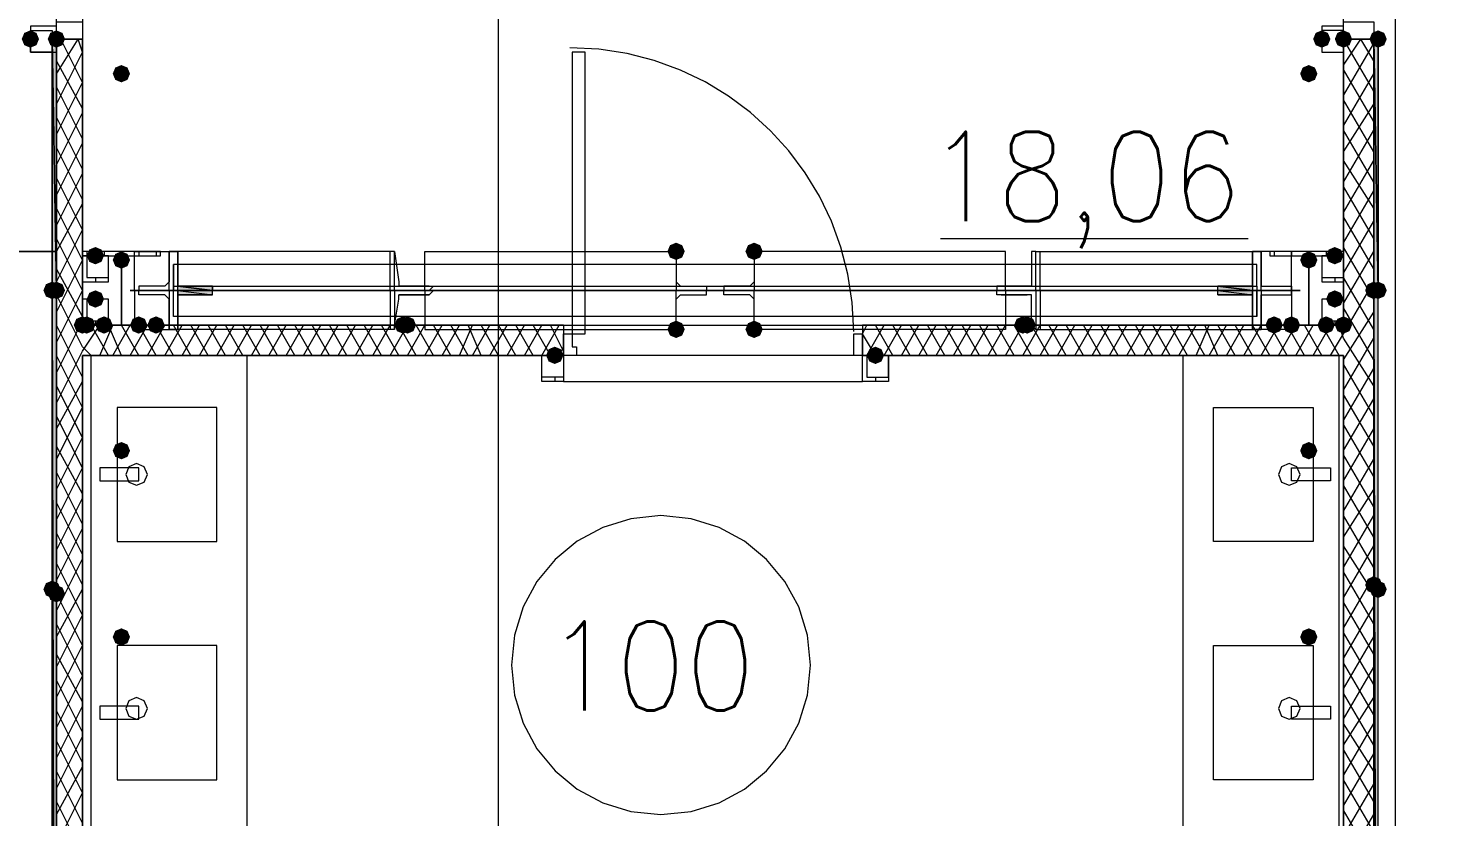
# Model space of a CAD drawing. Header units: millimetres. Extents: x 0 to 420, y 0 to 297.
# Drawn here: x 373.36 to 387.14, y 152.93 to 160.63 of the extents above; entities that cross this region are included whole.
import ezdxf

# ---------------------------------------------------------------- set-up
doc = ezdxf.new("R2010")
doc.units = ezdxf.units.MM
doc.styles.get("Standard").update_dxf_attribs({"font": 'STANDARD'})

msp = doc.modelspace()

# ---------------------------------------------------------------- hatches: boundary and pattern name
for color, points in [(7, [(373.464667, 160.528), (373.439796, 160.468204), (373.38, 160.443333), (373.320204, 160.468204), (373.295333, 160.528), (373.320204, 160.587796), (373.38, 160.612667), (373.439796, 160.587796)]), (254, [(373.718667, 160.528), (373.693796, 160.468204), (373.634, 160.443333), (373.574204, 160.468204), (373.549333, 160.528), (373.574204, 160.587796), (373.634, 160.612667), (373.693796, 160.587796)]), (254, [(373.718667, 160.528), (373.693796, 160.468204), (373.634, 160.443333), (373.574204, 160.468204), (373.549333, 160.528), (373.574204, 160.587796), (373.634, 160.612667), (373.693796, 160.587796)]), (7, [(386.08, 160.528), (386.055129, 160.468204), (385.995333, 160.443333), (385.935538, 160.468204), (385.910667, 160.528), (385.935537, 160.587796), (385.995333, 160.612667), (386.055129, 160.587796)]), (7, [(386.291667, 160.528), (386.266796, 160.468204), (386.207, 160.443333), (386.147204, 160.468204), (386.122333, 160.528), (386.147204, 160.587796), (386.207, 160.612667), (386.266796, 160.587796)]), (254, [(386.630333, 160.528), (386.605462, 160.468204), (386.545667, 160.443333), (386.485871, 160.468204), (386.461, 160.528), (386.485871, 160.587796), (386.545667, 160.612667), (386.605462, 160.587796)]), (254, [(386.630333, 160.528), (386.605462, 160.468204), (386.545667, 160.443333), (386.485871, 160.468204), (386.461, 160.528), (386.485871, 160.587796), (386.545667, 160.612667), (386.605462, 160.587796)]), (7, [(374.353667, 160.189333), (374.328796, 160.129537), (374.269, 160.104667), (374.209204, 160.129537), (374.184333, 160.189333), (374.209204, 160.249129), (374.269, 160.274), (374.328796, 160.249129)]), (7, [(385.953, 160.189333), (385.928129, 160.129537), (385.868333, 160.104667), (385.808538, 160.129537), (385.783667, 160.189333), (385.808537, 160.249129), (385.868333, 160.274), (385.928129, 160.249129)]), (7, [(374.099667, 158.411333), (374.074796, 158.351537), (374.015, 158.326667), (373.955204, 158.351537), (373.930333, 158.411333), (373.955204, 158.471129), (374.015, 158.496), (374.074796, 158.471129)]), (7, [(379.772333, 158.453667), (379.747462, 158.393871), (379.687667, 158.369), (379.627871, 158.393871), (379.603, 158.453667), (379.627871, 158.513462), (379.687667, 158.538333), (379.747462, 158.513463)]), (7, [(380.534333, 158.453667), (380.509462, 158.393871), (380.449667, 158.369), (380.389871, 158.393871), (380.365, 158.453667), (380.389871, 158.513462), (380.449667, 158.538333), (380.509462, 158.513463)]), (7, [(386.207, 158.411333), (386.182129, 158.351537), (386.122333, 158.326667), (386.062538, 158.351537), (386.037667, 158.411333), (386.062537, 158.471129), (386.122333, 158.496), (386.182129, 158.471129)]), (7, [(374.353667, 158.369), (374.328796, 158.309204), (374.269, 158.284333), (374.209204, 158.309204), (374.184333, 158.369), (374.209204, 158.428796), (374.269, 158.453667), (374.328796, 158.428796)]), (7, [(385.953, 158.369), (385.928129, 158.309204), (385.868333, 158.284333), (385.808538, 158.309204), (385.783667, 158.369), (385.808537, 158.428796), (385.868333, 158.453667), (385.928129, 158.428796)]), (254, [(373.676333, 158.072667), (373.651462, 158.012871), (373.591667, 157.988), (373.531871, 158.012871), (373.507, 158.072667), (373.531871, 158.132462), (373.591667, 158.157333), (373.651462, 158.132463)]), (254, [(373.718667, 158.072667), (373.693796, 158.012871), (373.634, 157.988), (373.574204, 158.012871), (373.549333, 158.072667), (373.574204, 158.132462), (373.634, 158.157333), (373.693796, 158.132463)]), (254, [(373.718667, 158.072667), (373.693796, 158.012871), (373.634, 157.988), (373.574204, 158.012871), (373.549333, 158.072667), (373.574204, 158.132462), (373.634, 158.157333), (373.693796, 158.132463)]), (7, [(374.099667, 157.988), (374.074796, 157.928204), (374.015, 157.903333), (373.955204, 157.928204), (373.930333, 157.988), (373.955204, 158.047796), (374.015, 158.072667), (374.074796, 158.047796)]), (98, [(374.819333, 158.115), (375.158, 158.115), (375.158, 158.072667)]), (98, [(375.158, 158.115), (375.115667, 158.115)]), (98, [(384.979333, 158.115), (385.021667, 158.115)]), (98, [(384.979333, 158.115), (385.318, 158.115), (385.318, 158.072667)]), (98, [(385.318, 158.115), (385.275667, 158.115)]), (7, [(386.207, 157.988), (386.182129, 157.928204), (386.122333, 157.903333), (386.062538, 157.928204), (386.037667, 157.988), (386.062537, 158.047796), (386.122333, 158.072667), (386.182129, 158.047796)]), (254, [(386.588, 158.072667), (386.563129, 158.012871), (386.503333, 157.988), (386.443537, 158.012871), (386.418667, 158.072667), (386.443537, 158.132462), (386.503333, 158.157333), (386.563129, 158.132463)]), (254, [(386.630333, 158.072667), (386.605462, 158.012871), (386.545667, 157.988), (386.485871, 158.012871), (386.461, 158.072667), (386.485871, 158.132462), (386.545667, 158.157333), (386.605462, 158.132463)]), (98, [(374.819333, 158.030333), (374.861667, 158.030333)]), (98, [(384.979333, 158.030333), (385.021667, 158.030333)]), (254, [(373.972667, 157.734), (373.947796, 157.674204), (373.888, 157.649333), (373.828204, 157.674204), (373.803333, 157.734), (373.828204, 157.793796), (373.888, 157.818667), (373.947796, 157.793796)]), (7, [(374.015, 157.734), (373.990129, 157.674204), (373.930333, 157.649333), (373.870538, 157.674204), (373.845667, 157.734), (373.870537, 157.793796), (373.930333, 157.818667), (373.990129, 157.793796)]), (7, [(374.184333, 157.734), (374.159462, 157.674204), (374.099667, 157.649333), (374.039871, 157.674204), (374.015, 157.734), (374.039871, 157.793796), (374.099667, 157.818667), (374.159462, 157.793796)]), (7, [(374.523, 157.734), (374.498129, 157.674204), (374.438333, 157.649333), (374.378537, 157.674204), (374.353667, 157.734), (374.378537, 157.793796), (374.438333, 157.818667), (374.498129, 157.793796)]), (7, [(374.692333, 157.734), (374.667462, 157.674204), (374.607667, 157.649333), (374.547871, 157.674204), (374.523, 157.734), (374.547871, 157.793796), (374.607667, 157.818667), (374.667462, 157.793796)]), (254, [(377.105333, 157.734), (377.080462, 157.674204), (377.020667, 157.649333), (376.960871, 157.674204), (376.936, 157.734), (376.960871, 157.793796), (377.020667, 157.818667), (377.080462, 157.793796)]), (254, [(377.147667, 157.734), (377.122796, 157.674204), (377.063, 157.649333), (377.003204, 157.674204), (376.978333, 157.734), (377.003204, 157.793796), (377.063, 157.818667), (377.122796, 157.793796)]), (7, [(379.772333, 157.691667), (379.747462, 157.631871), (379.687667, 157.607), (379.627871, 157.631871), (379.603, 157.691667), (379.627871, 157.751462), (379.687667, 157.776333), (379.747462, 157.751463)]), (7, [(380.534333, 157.691667), (380.509462, 157.631871), (380.449667, 157.607), (380.389871, 157.631871), (380.365, 157.691667), (380.389871, 157.751462), (380.449667, 157.776333), (380.509462, 157.751463)]), (254, [(383.159, 157.734), (383.134129, 157.674204), (383.074333, 157.649333), (383.014537, 157.674204), (382.989667, 157.734), (383.014537, 157.793796), (383.074333, 157.818667), (383.134129, 157.793796)]), (254, [(383.201333, 157.734), (383.176462, 157.674204), (383.116667, 157.649333), (383.056871, 157.674204), (383.032, 157.734), (383.056871, 157.793796), (383.116667, 157.818667), (383.176462, 157.793796)]), (7, [(385.614333, 157.734), (385.589462, 157.674204), (385.529667, 157.649333), (385.469871, 157.674204), (385.445, 157.734), (385.469871, 157.793796), (385.529667, 157.818667), (385.589462, 157.793796)]), (7, [(385.783667, 157.734), (385.758796, 157.674204), (385.699, 157.649333), (385.639204, 157.674204), (385.614333, 157.734), (385.639204, 157.793796), (385.699, 157.818667), (385.758796, 157.793796)]), (7, [(386.122333, 157.734), (386.097462, 157.674204), (386.037667, 157.649333), (385.977871, 157.674204), (385.953, 157.734), (385.977871, 157.793796), (386.037667, 157.818667), (386.097462, 157.793796)]), (254, [(386.291667, 157.734), (386.266796, 157.674204), (386.207, 157.649333), (386.147204, 157.674204), (386.122333, 157.734), (386.147204, 157.793796), (386.207, 157.818667), (386.266796, 157.793796)]), (7, [(386.291667, 157.734), (386.266796, 157.674204), (386.207, 157.649333), (386.147204, 157.674204), (386.122333, 157.734), (386.147204, 157.793796), (386.207, 157.818667), (386.266796, 157.793796)]), (7, [(378.587, 157.437667), (378.562129, 157.377871), (378.502333, 157.353), (378.442538, 157.377871), (378.417667, 157.437667), (378.442537, 157.497462), (378.502333, 157.522333), (378.562129, 157.497463)]), (7, [(381.719667, 157.437667), (381.694796, 157.377871), (381.635, 157.353), (381.575204, 157.377871), (381.550333, 157.437667), (381.575204, 157.497462), (381.635, 157.522333), (381.694796, 157.497463)]), (7, [(374.353667, 156.506333), (374.328796, 156.446537), (374.269, 156.421667), (374.209204, 156.446537), (374.184333, 156.506333), (374.209204, 156.566129), (374.269, 156.591), (374.328796, 156.566129)]), (7, [(385.953, 156.506333), (385.928129, 156.446537), (385.868333, 156.421667), (385.808538, 156.446537), (385.783667, 156.506333), (385.808537, 156.566129), (385.868333, 156.591), (385.928129, 156.566129)]), (254, [(373.676333, 155.151667), (373.651462, 155.091871), (373.591667, 155.067), (373.531871, 155.091871), (373.507, 155.151667), (373.531871, 155.211462), (373.591667, 155.236333), (373.651462, 155.211463)]), (254, [(373.718667, 155.109333), (373.693796, 155.049537), (373.634, 155.024667), (373.574204, 155.049537), (373.549333, 155.109333), (373.574204, 155.169129), (373.634, 155.194), (373.693796, 155.169129)]), (254, [(386.588, 155.194), (386.563129, 155.134204), (386.503333, 155.109333), (386.443537, 155.134204), (386.418667, 155.194), (386.443537, 155.253796), (386.503333, 155.278667), (386.563129, 155.253796)]), (254, [(386.630333, 155.151667), (386.605462, 155.091871), (386.545667, 155.067), (386.485871, 155.091871), (386.461, 155.151667), (386.485871, 155.211462), (386.545667, 155.236333), (386.605462, 155.211463)]), (7, [(374.353667, 154.686), (374.328796, 154.626204), (374.269, 154.601333), (374.209204, 154.626204), (374.184333, 154.686), (374.209204, 154.745796), (374.269, 154.770667), (374.328796, 154.745796)]), (7, [(385.953, 154.686), (385.928129, 154.626204), (385.868333, 154.601333), (385.808538, 154.626204), (385.783667, 154.686), (385.808537, 154.745796), (385.868333, 154.770667), (385.928129, 154.745796)])]:
    msp.add_hatch(color=color).paths.add_polyline_path(points, flags=0)
h = msp.add_hatch(color=7)
h.paths.add_polyline_path([(373.634, 160.528), (373.591667, 160.528), (373.634, 158.072667)], flags=0)
h.paths.add_polyline_path([(373.591667, 160.528), (373.634, 158.072667), (373.591667, 158.072667)], flags=0)
h = msp.add_hatch(color=7)
h.paths.add_polyline_path([(386.545667, 160.528), (386.503333, 160.528), (386.545667, 158.072667)], flags=0)
h.paths.add_polyline_path([(386.503333, 160.528), (386.545667, 158.072667), (386.503333, 158.072667)], flags=0)
h = msp.add_hatch(color=98)
h.paths.add_polyline_path([(374.819333, 158.453667), (374.819333, 158.199667)], flags=0)
h.paths.add_polyline_path([(374.819333, 158.199667), (374.819333, 158.453667)], flags=0)
h = msp.add_hatch(color=98)
h.paths.add_polyline_path([(385.318, 158.453667), (385.318, 158.199667)], flags=0)
h.paths.add_polyline_path([(385.318, 158.199667), (385.318, 158.453667)], flags=0)
h = msp.add_hatch(color=98)
h.paths.add_polyline_path([(374.819333, 158.199667), (374.819333, 158.157333)], flags=0)
h.paths.add_polyline_path([(374.819333, 158.157333), (374.819333, 158.199667)], flags=0)
h = msp.add_hatch(color=98)
h.paths.add_polyline_path([(385.318, 158.199667), (385.318, 158.157333)], flags=0)
h.paths.add_polyline_path([(385.318, 158.157333), (385.318, 158.199667)], flags=0)
h = msp.add_hatch(color=7)
h.paths.add_polyline_path([(373.634, 158.072667), (373.591667, 158.072667), (373.634, 140.335)], flags=0)
h.paths.add_polyline_path([(373.591667, 158.072667), (373.634, 140.335), (373.591667, 140.335)], flags=0)
h = msp.add_hatch(color=98)
h.paths.add_polyline_path([(374.819333, 158.157333), (374.819333, 158.115)], flags=0)
h.paths.add_polyline_path([(374.819333, 158.115), (374.819333, 158.157333)], flags=0)
h = msp.add_hatch(color=98)
h.paths.add_polyline_path([(374.819333, 158.115), (374.861667, 158.115)], flags=0)
h.paths.add_polyline_path([(374.861667, 158.115), (374.819333, 158.115)], flags=0)
h = msp.add_hatch(color=98)
h.paths.add_polyline_path([(375.115667, 158.115), (374.819333, 158.115)], flags=0)
h.paths.add_polyline_path([(375.115667, 158.115), (374.819333, 158.115), (374.861667, 158.115)], flags=0)
h = msp.add_hatch(color=98)
h.paths.add_polyline_path([(374.819333, 158.115), (375.158, 158.115)], flags=0)
h.paths.add_polyline_path([(375.158, 158.115), (374.819333, 158.115)], flags=0)
h.paths.add_polyline_path([(375.158, 158.115), (374.819333, 158.115)], flags=0)
h.paths.add_polyline_path([(374.819333, 158.115), (375.158, 158.115)], flags=0)
h.paths.add_polyline_path([(375.158, 158.115), (374.819333, 158.115)], flags=0)
h.paths.add_polyline_path([(375.158, 158.115), (374.819333, 158.115)], flags=0)
h.paths.add_polyline_path([(374.819333, 158.115), (375.158, 158.115)], flags=0)
h.paths.add_polyline_path([(375.158, 158.115), (374.819333, 158.115)], flags=0)
h.paths.add_polyline_path([(375.158, 158.115), (374.819333, 158.115)], flags=0)
h.paths.add_polyline_path([(374.819333, 158.115), (375.158, 158.115)], flags=0)
h = msp.add_hatch(color=98)
h.paths.add_polyline_path([(375.158, 158.072667), (374.819333, 158.072667)], flags=0)
h.paths.add_polyline_path([(375.158, 158.072667), (374.819333, 158.072667), (374.819333, 158.115)], flags=0)
h = msp.add_hatch(color=98)
h.paths.add_polyline_path([(374.819333, 158.072667), (375.158, 158.072667)], flags=0)
h.paths.add_polyline_path([(375.158, 158.072667), (374.819333, 158.072667)], flags=0)
h.paths.add_polyline_path([(375.158, 158.072667), (374.819333, 158.072667)], flags=0)
h.paths.add_polyline_path([(374.819333, 158.072667), (375.158, 158.072667)], flags=0)
h.paths.add_polyline_path([(375.158, 158.072667), (374.819333, 158.072667)], flags=0)
h.paths.add_polyline_path([(375.158, 158.072667), (374.819333, 158.072667)], flags=0)
h.paths.add_polyline_path([(374.819333, 158.072667), (375.158, 158.072667)], flags=0)
h = msp.add_hatch(color=98)
h.paths.add_polyline_path([(375.158, 158.072667), (374.819333, 158.072667), (375.158, 158.030333)], flags=0)
h.paths.add_polyline_path([(374.819333, 158.072667), (375.158, 158.030333), (374.819333, 158.030333)], flags=0)
h.paths.add_polyline_path([(375.158, 158.030333), (374.819333, 158.030333)], flags=0)
h.paths.add_polyline_path([(374.819333, 158.030333), (375.158, 158.030333)], flags=0)
h.paths.add_polyline_path([(375.158, 158.030333), (374.819333, 158.030333)], flags=0)
h.paths.add_polyline_path([(375.158, 158.030333), (374.819333, 158.030333)], flags=0)
h = msp.add_hatch(color=98)
h.paths.add_polyline_path([(375.115667, 158.115), (375.158, 158.115)], flags=0)
h.paths.add_polyline_path([(375.158, 158.115), (375.115667, 158.115)], flags=0)
h = msp.add_hatch(color=98)
h.paths.add_polyline_path([(384.979333, 158.115), (385.021667, 158.115)], flags=0)
h.paths.add_polyline_path([(385.021667, 158.115), (384.979333, 158.115)], flags=0)
h = msp.add_hatch(color=98)
h.paths.add_polyline_path([(384.979333, 158.115), (385.318, 158.115)], flags=0)
h.paths.add_polyline_path([(385.318, 158.115), (384.979333, 158.115)], flags=0)
h.paths.add_polyline_path([(385.318, 158.115), (384.979333, 158.115)], flags=0)
h.paths.add_polyline_path([(384.979333, 158.115), (385.318, 158.115)], flags=0)
h.paths.add_polyline_path([(385.318, 158.115), (384.979333, 158.115)], flags=0)
h.paths.add_polyline_path([(385.318, 158.115), (384.979333, 158.115)], flags=0)
h.paths.add_polyline_path([(384.979333, 158.115), (385.318, 158.115)], flags=0)
h.paths.add_polyline_path([(385.318, 158.115), (384.979333, 158.115)], flags=0)
h.paths.add_polyline_path([(385.318, 158.115), (384.979333, 158.115)], flags=0)
h.paths.add_polyline_path([(384.979333, 158.115), (385.318, 158.115)], flags=0)
h = msp.add_hatch(color=98)
h.paths.add_polyline_path([(385.318, 158.072667), (384.979333, 158.072667)], flags=0)
h.paths.add_polyline_path([(385.318, 158.072667), (384.979333, 158.072667), (384.979333, 158.115)], flags=0)
h = msp.add_hatch(color=98)
h.paths.add_polyline_path([(384.979333, 158.072667), (385.318, 158.072667)], flags=0)
h.paths.add_polyline_path([(385.318, 158.072667), (384.979333, 158.072667)], flags=0)
h.paths.add_polyline_path([(385.318, 158.072667), (384.979333, 158.072667)], flags=0)
h.paths.add_polyline_path([(384.979333, 158.072667), (385.318, 158.072667)], flags=0)
h.paths.add_polyline_path([(385.318, 158.072667), (384.979333, 158.072667)], flags=0)
h.paths.add_polyline_path([(385.318, 158.072667), (384.979333, 158.072667)], flags=0)
h.paths.add_polyline_path([(384.979333, 158.072667), (385.318, 158.072667)], flags=0)
h = msp.add_hatch(color=98)
h.paths.add_polyline_path([(385.318, 158.072667), (384.979333, 158.072667), (385.318, 158.030333)], flags=0)
h.paths.add_polyline_path([(384.979333, 158.072667), (385.318, 158.030333), (384.979333, 158.030333)], flags=0)
h.paths.add_polyline_path([(385.318, 158.030333), (384.979333, 158.030333)], flags=0)
h.paths.add_polyline_path([(384.979333, 158.030333), (385.318, 158.030333)], flags=0)
h.paths.add_polyline_path([(385.318, 158.030333), (384.979333, 158.030333)], flags=0)
h.paths.add_polyline_path([(385.318, 158.030333), (384.979333, 158.030333)], flags=0)
h = msp.add_hatch(color=98)
h.paths.add_polyline_path([(385.318, 158.115), (385.275667, 158.115)], flags=0)
h.paths.add_polyline_path([(385.275667, 158.115), (385.318, 158.115)], flags=0)
h.paths.add_polyline_path([(385.318, 158.115), (385.275667, 158.115)], flags=0)
h.paths.add_polyline_path([(385.318, 158.115), (385.275667, 158.115), (385.021667, 158.115)], flags=0)
h = msp.add_hatch(color=98)
h.paths.add_polyline_path([(385.318, 158.157333), (385.318, 158.115)], flags=0)
h.paths.add_polyline_path([(385.318, 158.115), (385.318, 158.157333)], flags=0)
h = msp.add_hatch(color=7)
h.paths.add_polyline_path([(386.545667, 158.072667), (386.503333, 158.072667), (386.545667, 140.716)], flags=0)
h.paths.add_polyline_path([(386.503333, 158.072667), (386.545667, 140.716), (386.503333, 140.716)], flags=0)
h = msp.add_hatch(color=98)
h.paths.add_polyline_path([(374.861667, 158.030333), (374.819333, 158.030333)], flags=0)
h.paths.add_polyline_path([(374.861667, 158.030333), (374.819333, 158.030333), (375.115667, 158.030333)], flags=0)
h = msp.add_hatch(color=98)
h.paths.add_polyline_path([(374.819333, 158.030333), (374.819333, 157.988)], flags=0)
h.paths.add_polyline_path([(374.819333, 157.988), (374.819333, 158.030333)], flags=0)
h = msp.add_hatch(color=98)
h.paths.add_polyline_path([(374.819333, 157.988), (374.819333, 157.945667)], flags=0)
h.paths.add_polyline_path([(374.819333, 157.945667), (374.819333, 157.988)], flags=0)
h = msp.add_hatch(color=98)
h.paths.add_polyline_path([(374.819333, 157.945667), (374.819333, 157.734)], flags=0)
h.paths.add_polyline_path([(374.819333, 157.734), (374.819333, 157.945667)], flags=0)
h = msp.add_hatch(color=98)
h.paths.add_polyline_path([(375.115667, 158.030333), (375.158, 158.030333)], flags=0)
h.paths.add_polyline_path([(375.158, 158.030333), (375.115667, 158.030333)], flags=0)
h.paths.add_polyline_path([(375.158, 158.030333), (375.115667, 158.030333)], flags=0)
h = msp.add_hatch(color=98)
h.paths.add_polyline_path([(384.979333, 158.030333), (385.021667, 158.030333)], flags=0)
h.paths.add_polyline_path([(385.021667, 158.030333), (384.979333, 158.030333)], flags=0)
h = msp.add_hatch(color=98)
h.paths.add_polyline_path([(385.318, 158.030333), (385.021667, 158.030333)], flags=0)
h.paths.add_polyline_path([(385.021667, 158.030333), (385.318, 158.030333), (385.275667, 158.030333)], flags=0)
h = msp.add_hatch(color=98)
h.paths.add_polyline_path([(385.275667, 158.030333), (385.318, 158.030333)], flags=0)
h.paths.add_polyline_path([(385.318, 158.030333), (385.275667, 158.030333)], flags=0)
h.paths.add_polyline_path([(385.318, 158.030333), (385.275667, 158.030333)], flags=0)
h.paths.add_polyline_path([(385.275667, 158.030333), (385.318, 158.030333)], flags=0)
h.paths.add_polyline_path([(385.318, 158.030333), (385.275667, 158.030333)], flags=0)
h.paths.add_polyline_path([(385.318, 158.030333), (385.275667, 158.030333)], flags=0)
h = msp.add_hatch(color=98)
h.paths.add_polyline_path([(385.318, 158.030333), (385.318, 157.988)], flags=0)
h.paths.add_polyline_path([(385.318, 157.988), (385.318, 158.030333)], flags=0)
h = msp.add_hatch(color=98)
h.paths.add_polyline_path([(385.318, 157.988), (385.318, 157.945667)], flags=0)
h.paths.add_polyline_path([(385.318, 157.945667), (385.318, 157.988)], flags=0)
h = msp.add_hatch(color=98)
h.paths.add_polyline_path([(385.318, 157.945667), (385.318, 157.734)], flags=0)
h.paths.add_polyline_path([(385.318, 157.734), (385.318, 157.945667)], flags=0)
h = msp.add_hatch(color=7)
h.paths.add_polyline_path([(373.888, 157.734), (378.587, 157.734)], flags=0)
h.paths.add_polyline_path([(378.587, 157.734), (373.888, 157.734)], flags=0)
h = msp.add_hatch(color=98)
h.paths.add_polyline_path([(374.819333, 157.734), (374.819333, 157.691667)], flags=0)
h.paths.add_polyline_path([(374.819333, 157.691667), (374.819333, 157.734)], flags=0)
h = msp.add_hatch(color=7)
h.paths.add_polyline_path([(381.508, 157.734), (386.207, 157.734)], flags=0)
h.paths.add_polyline_path([(386.207, 157.734), (381.508, 157.734)], flags=0)
h = msp.add_hatch(color=98)
h.paths.add_polyline_path([(385.318, 157.734), (385.318, 157.691667)], flags=0)
h.paths.add_polyline_path([(385.318, 157.691667), (385.318, 157.734)], flags=0)

# ---------------------------------------------------------------- linework, layer by layer
at = {"color": 7, "lineweight": 0}
for points in [[(100.922667, 105.029), (386.715, 105.029), (386.715, 222.715667), (100.922667, 222.715667)], [(395.435667, 181.271333), (395.435667, 146.473333), (386.715, 146.473333), (386.715, 181.271333)], [(373.634, 160.697333), (373.888, 160.697333), (373.888, 160.528), (373.634, 160.528)], [(386.207, 160.697333), (386.503333, 160.697333), (386.503333, 160.528), (386.207, 160.528)], [(373.634, 160.401), (373.634, 160.655), (373.38, 160.655), (373.38, 160.401)], [(373.591667, 160.401), (373.38, 160.401), (373.38, 160.612667), (373.591667, 160.612667)], [(386.207, 160.401), (386.207, 160.612667), (385.995333, 160.612667), (385.995333, 160.401), (386.207, 160.401), (386.207, 160.655), (385.995333, 160.655), (385.995333, 160.401)], [(373.634, 160.528), (373.591667, 160.528), (373.634, 158.072667)], [(373.591667, 160.528), (373.634, 158.072667), (373.591667, 158.072667)], [(373.634, 158.072667), (373.634, 160.528), (373.591667, 160.528), (373.591667, 158.072667)], [(373.634, 158.072667), (373.634, 160.528), (373.591667, 160.528), (373.591667, 158.072667)], [(373.888, 160.528), (373.634, 160.528)], [(378.671667, 160.401), (378.671667, 157.649333), (378.798667, 157.649333), (378.798667, 160.401)], [(386.503333, 160.528), (386.207, 160.528)], [(386.545667, 160.528), (386.503333, 160.528), (386.545667, 158.072667)], [(386.503333, 160.528), (386.545667, 158.072667), (386.503333, 158.072667)], [(386.545667, 158.072667), (386.545667, 160.528), (386.503333, 160.528), (386.503333, 158.072667)], [(386.545667, 158.072667), (386.545667, 160.528), (386.503333, 160.528), (386.503333, 158.072667)], [(374.65, 158.453667), (373.888, 158.453667), (373.888, 158.411333), (374.269, 158.411333), (374.269, 157.734), (373.888, 157.734), (374.65, 157.734), (374.269, 157.734), (374.269, 158.411333), (374.65, 158.411333)], [(374.142, 158.411333), (373.930333, 158.411333), (373.930333, 158.199667), (374.142, 158.199667), (374.142, 158.411333), (373.888, 158.411333), (373.888, 158.157333), (374.142, 158.157333)], [(377.232333, 158.453667), (379.687667, 158.453667), (379.687667, 158.072667), (377.232333, 158.072667)], [(382.905, 158.453667), (380.449667, 158.453667), (380.449667, 158.072667), (382.905, 158.072667)], [(386.207, 158.453667), (385.487333, 158.453667), (385.487333, 158.411333), (385.868333, 158.411333), (385.868333, 157.734), (385.487333, 157.734), (386.207, 157.734), (385.868333, 157.734), (385.868333, 158.411333), (386.207, 158.411333)], [(386.207, 158.411333), (385.995333, 158.411333), (385.995333, 158.199667), (386.207, 158.199667), (386.207, 158.411333), (385.995333, 158.411333), (385.995333, 158.157333), (386.207, 158.157333)], [(373.634, 158.072667), (373.591667, 158.072667), (373.634, 140.335)], [(373.591667, 158.072667), (373.634, 140.335), (373.591667, 140.335)], [(373.634, 140.335), (373.634, 158.072667), (373.591667, 158.072667), (373.591667, 140.335)], [(373.634, 140.335), (373.634, 158.072667), (373.591667, 158.072667), (373.591667, 140.335)], [(374.353667, 158.072667), (375.073333, 158.072667)], [(376.978333, 158.115), (377.274667, 158.115)], [(377.232333, 157.691667), (379.687667, 157.691667), (379.687667, 158.072667), (377.232333, 158.072667)], [(382.905, 157.691667), (380.449667, 157.691667), (380.449667, 158.072667), (382.905, 158.072667)], [(385.064, 158.072667), (385.783667, 158.072667)], [(385.360333, 158.072667), (385.360333, 158.030333), (385.360333, 157.818667)], [(386.545667, 158.072667), (386.503333, 158.072667), (386.545667, 140.716)], [(386.503333, 158.072667), (386.545667, 140.716), (386.503333, 140.716)], [(386.503333, 158.072667), (386.503333, 140.716), (386.545667, 140.716), (386.545667, 158.072667)], [(386.503333, 158.072667), (386.503333, 140.716), (386.545667, 140.716), (386.545667, 158.072667)], [(374.142, 157.988), (373.930333, 157.988), (373.930333, 157.776333), (374.142, 157.776333), (374.142, 157.988), (373.888, 157.988), (373.888, 157.734), (374.142, 157.734)], [(376.978333, 158.030333), (377.274667, 158.030333)], [(386.207, 157.988), (385.995333, 157.988), (385.995333, 157.776333), (386.207, 157.776333), (386.207, 157.988), (385.995333, 157.988), (385.995333, 157.734), (386.207, 157.734)], [(373.888, 157.734), (378.587, 157.734)], [(378.587, 157.734), (373.888, 157.734)], [(378.587, 157.734), (373.888, 157.734)], [(378.587, 157.734), (373.888, 157.734)], [(378.587, 157.437667), (378.587, 157.649333), (378.671667, 157.649333), (378.671667, 157.522333), (378.714, 157.522333), (378.714, 157.437667)], [(378.587, 157.437667), (378.587, 157.649333)], [(381.423333, 157.437667), (381.423333, 157.522333), (381.423333, 157.649333), (381.508, 157.649333), (381.508, 157.437667)], [(381.508, 157.734), (386.207, 157.734)], [(386.207, 157.734), (381.508, 157.734)], [(381.508, 157.734), (386.207, 157.734), (381.508, 157.734), (386.207, 157.734)], [(381.508, 157.437667), (381.508, 157.649333)], [(378.375333, 157.437667), (378.587, 157.437667), (378.587, 157.226), (378.375333, 157.226), (378.375333, 157.437667), (378.587, 157.437667), (378.587, 157.183667), (378.375333, 157.183667)], [(381.508, 157.437667), (381.762, 157.437667), (381.762, 157.183667), (381.508, 157.183667)], [(381.550333, 157.437667), (381.550333, 157.226), (381.762, 157.226), (381.762, 157.437667)], [(375.200333, 155.617333), (375.200333, 156.929667), (374.226667, 156.929667), (374.226667, 155.617333)], [(384.937, 155.617333), (384.937, 156.929667), (385.910667, 156.929667), (385.910667, 155.617333)], [(374.438333, 156.21), (374.438333, 156.337), (374.057333, 156.337), (374.057333, 156.21)], [(374.523, 156.2735), (374.492007, 156.34834), (374.417167, 156.379333), (374.342327, 156.34834), (374.311333, 156.2735), (374.342327, 156.19866), (374.417167, 156.167667), (374.492007, 156.19866)], [(385.783667, 156.2735), (385.752673, 156.34834), (385.677833, 156.379333), (385.602993, 156.34834), (385.572, 156.2735), (385.602993, 156.19866), (385.677833, 156.167667), (385.752673, 156.19866)], [(385.699, 156.21), (385.699, 156.337), (386.08, 156.337), (386.08, 156.21)], [(375.200333, 153.289), (375.200333, 154.601333), (374.226667, 154.601333), (374.226667, 153.289)], [(384.937, 153.289), (384.937, 154.601333), (385.910667, 154.601333), (385.910667, 153.289)], [(374.523, 153.9875), (374.492007, 154.06234), (374.417167, 154.093333), (374.342327, 154.06234), (374.311333, 153.9875), (374.342327, 153.91266), (374.417167, 153.881667), (374.492007, 153.91266)], [(385.783667, 153.9875), (385.752673, 154.06234), (385.677833, 154.093333), (385.602993, 154.06234), (385.572, 153.9875), (385.602993, 153.91266), (385.677833, 153.881667), (385.752673, 153.91266)], [(374.438333, 153.881667), (374.438333, 154.008667), (374.057333, 154.008667), (374.057333, 153.881667)], [(385.699, 153.881667), (385.699, 154.008667), (386.08, 154.008667), (386.08, 153.881667)]]:
    msp.add_lwpolyline(points, close=True, dxfattribs=at)
at = {"color": 8, "lineweight": 0}
for points in [[(373.888, 157.734), (386.207, 157.734), (386.207, 170.053), (373.888, 170.053)], [(252.179667, 158.453667), (373.634, 158.453667), (373.634, 169.291), (252.179667, 169.291)]]:
    msp.add_lwpolyline(points, close=True, dxfattribs=at)
at = {"color": 1, "lineweight": 0}
msp.add_lwpolyline([(278.595667, 123.232333), (368.596334, 123.232333), (368.596334, 124.375333), (370.205, 124.375333), (370.924667, 124.375333), (370.924667, 108.458), (377.952, 108.458), (377.952, 160.739666), (380.195667, 160.739666), (380.195667, 163.872333), (365.294334, 163.872333), (365.294334, 145.668999), (361.992334, 145.668999), (361.992334, 149.351999), (361.992334, 150.071666), (361.272667, 150.071666), (348.191667, 150.071666), (348.191667, 146.430999), (348.191667, 145.668999), (344.381667, 145.668999), (344.381667, 149.351999), (344.381667, 150.071666), (330.792667, 150.071666)], dxfattribs=at)
at = {"color": 7, "lineweight": 0}
for points in [[(373.634, 160.528), (373.591667, 160.528)], [(373.634, 160.528), (373.634, 158.072667), (373.591667, 160.528), (373.591667, 158.072667)], [(373.634, 160.485667), (373.676333, 160.528)], [(373.634, 160.189333), (373.845667, 160.528)], [(373.634, 160.528), (373.888, 160.528)], [(373.634, 160.528), (373.634, 151.765)], [(373.634, 159.893), (373.888, 160.401)], [(373.888, 160.104667), (373.676333, 160.528)], [(373.888, 160.401), (373.845667, 160.528)], [(373.888, 157.734), (373.888, 160.528)], [(381.423333, 157.6705), (381.409018, 157.954009), (381.367, 158.229327), (381.298674, 158.495061), (381.205432, 158.749818), (381.08867, 158.992204), (380.949781, 159.220824), (380.790158, 159.434286), (380.611195, 159.631195), (380.414286, 159.810158), (380.200824, 159.969781), (379.972204, 160.10867), (379.729818, 160.225432), (379.475061, 160.318674), (379.209327, 160.387), (378.934009, 160.429018), (378.6505, 160.443333)], [(386.207, 160.274), (386.376333, 160.528)], [(386.503333, 160.02), (386.207, 160.528)], [(386.207, 160.528), (386.503333, 160.528)], [(386.207, 160.528), (386.207, 157.734)], [(386.207, 159.977667), (386.503333, 160.485667)], [(386.503333, 160.316333), (386.376333, 160.528)], [(386.545667, 158.072667), (386.545667, 160.528), (386.545667, 158.072667), (386.503333, 160.528)], [(386.503333, 105.537), (386.503333, 160.528)], [(373.888, 159.850667), (373.634, 160.316333)], [(386.503333, 159.723667), (386.207, 160.231667)], [(386.207, 159.681333), (386.503333, 160.189333)], [(373.634, 159.596667), (373.888, 160.104667)], [(373.888, 159.554333), (373.634, 160.062333)], [(386.503333, 159.427333), (386.207, 159.935333)], [(386.207, 159.427333), (386.503333, 159.893)], [(373.634, 159.300333), (373.888, 159.808333)], [(373.888, 159.258), (373.634, 159.766)], [(386.207, 159.131), (386.503333, 159.639)], [(386.503333, 159.131), (386.207, 159.639)], [(373.634, 159.004), (373.888, 159.512)], [(373.888, 158.961667), (373.634, 159.469667)], [(386.207, 158.834667), (386.503333, 159.342667)], [(386.503333, 158.877), (386.207, 159.342667)], [(373.634, 158.707667), (373.888, 159.215667)], [(373.888, 158.665333), (373.634, 159.173333)], [(386.503333, 158.580667), (386.207, 159.088667)], [(386.207, 158.538333), (386.503333, 159.046333)], [(373.634, 158.453667), (373.888, 158.919333)], [(373.888, 158.369), (373.634, 158.877)], [(386.503333, 158.284333), (386.207, 158.792333)], [(386.207, 158.242), (386.503333, 158.75)], [(373.634, 158.157333), (373.888, 158.665333)], [(373.888, 158.072667), (373.634, 158.580667)], [(382.27, 158.580667), (385.275667, 158.580667)], [(386.503333, 157.988), (386.207, 158.496)], [(373.634, 157.861), (373.888, 158.369)], [(373.930333, 158.453667), (373.930333, 158.411333)], [(374.099667, 158.453667), (374.099667, 158.411333)], [(374.269, 158.453667), (374.269, 157.734)], [(374.819333, 158.072667), (374.396, 158.072667), (374.396, 158.453667), (374.819333, 158.453667)], [(374.438333, 158.453667), (374.438333, 158.411333)], [(374.734667, 158.072667), (374.734667, 158.453667), (374.734667, 158.157333), (374.692333, 158.115), (374.438333, 158.115), (374.438333, 158.072667), (374.734667, 158.072667), (376.893667, 158.072667), (376.893667, 158.453667), (374.734667, 158.453667)], [(374.607667, 158.453667), (374.607667, 158.411333)], [(385.360333, 158.115), (385.360333, 158.157333), (385.360333, 158.326667), (374.777, 158.326667), (374.777, 158.157333), (374.777, 158.115), (374.777, 158.157333), (374.777, 158.326667)], [(376.936, 158.453667), (374.819333, 158.453667)], [(376.936, 158.072667), (376.936, 158.453667), (376.978333, 158.157333), (376.978333, 158.115)], [(379.687667, 158.453667), (379.687667, 158.157333), (379.73, 158.115), (379.984, 158.115), (379.984, 158.072667)], [(380.449667, 158.453667), (380.449667, 158.157333), (380.407333, 158.115), (380.153333, 158.115), (380.153333, 158.072667)], [(383.201333, 158.072667), (383.201333, 158.453667), (383.159, 158.453667), (383.159, 158.157333), (383.159, 158.115)], [(383.201333, 158.453667), (385.318, 158.453667)], [(385.402667, 158.072667), (385.402667, 158.453667), (385.402667, 158.157333), (385.402667, 158.115), (385.445, 158.115), (385.699, 158.115), (385.699, 158.072667), (385.402667, 158.072667), (383.243667, 158.072667), (383.243667, 158.453667), (385.402667, 158.453667)], [(385.318, 158.072667), (385.699, 158.072667), (385.699, 158.453667), (385.318, 158.453667)], [(385.529667, 158.453667), (385.529667, 158.411333)], [(385.699, 158.453667), (385.699, 158.411333)], [(385.868333, 158.453667), (385.868333, 157.734)], [(386.037667, 158.453667), (386.037667, 158.411333)], [(386.207, 158.453667), (386.207, 158.411333)], [(386.207, 157.945667), (386.503333, 158.453667)], [(373.888, 157.818667), (373.634, 158.284333)], [(374.015, 158.199667), (374.015, 158.157333)], [(386.122333, 158.199667), (386.122333, 158.157333)], [(386.503333, 157.691667), (386.207, 158.199667)], [(373.634, 158.072667), (373.634, 140.335), (373.591667, 158.072667), (373.591667, 140.335)], [(373.634, 157.564667), (373.888, 158.072667)], [(374.819333, 158.072667), (374.396, 158.072667), (374.396, 157.691667), (374.819333, 157.691667)], [(374.734667, 158.072667), (374.734667, 157.691667), (374.734667, 157.734), (374.734667, 157.988), (374.692333, 158.030333), (374.438333, 158.030333), (374.438333, 158.072667), (374.734667, 158.072667), (376.893667, 158.072667), (376.893667, 157.691667), (374.734667, 157.691667)], [(374.777, 158.115), (374.777, 158.072667), (374.777, 158.115), (385.360333, 158.115), (385.360333, 158.072667), (374.777, 158.072667)], [(374.777, 157.818667), (374.777, 158.072667), (385.360333, 158.072667)], [(376.936, 158.072667), (374.819333, 158.072667)], [(376.936, 158.072667), (374.819333, 158.072667)], [(375.158, 158.115), (374.861667, 158.115)], [(377.274667, 158.072667), (376.936, 158.072667)], [(376.936, 158.072667), (376.936, 157.691667), (376.936, 157.734), (376.978333, 157.988), (376.978333, 158.030333)], [(377.274667, 158.072667), (376.936, 158.072667)], [(377.274667, 158.115), (377.317, 158.115), (377.274667, 158.072667)], [(377.274667, 158.030333), (377.317, 158.072667), (377.274667, 158.072667)], [(379.984, 158.072667), (379.687667, 158.072667)], [(379.984, 158.072667), (379.687667, 158.072667)], [(379.687667, 157.691667), (379.687667, 157.734), (379.687667, 157.988), (379.73, 158.030333), (379.984, 158.030333), (379.984, 158.072667)], [(380.153333, 158.072667), (380.449667, 158.072667)], [(380.153333, 158.072667), (380.449667, 158.072667)], [(380.449667, 157.691667), (380.449667, 157.734), (380.449667, 157.988), (380.407333, 158.030333), (380.153333, 158.030333), (380.153333, 158.072667)], [(383.159, 158.115), (383.116667, 158.115), (382.862667, 158.115), (382.820333, 158.115)], [(382.820333, 158.115), (382.820333, 158.072667)], [(382.820333, 158.072667), (383.201333, 158.072667)], [(382.820333, 158.072667), (383.201333, 158.072667)], [(382.820333, 158.030333), (382.820333, 158.072667)], [(382.862667, 158.115), (383.116667, 158.115)], [(383.201333, 158.072667), (383.201333, 157.691667), (383.159, 157.734), (383.159, 157.988), (383.159, 158.030333)], [(383.201333, 158.072667), (385.318, 158.072667)], [(383.201333, 158.072667), (385.318, 158.072667)], [(385.402667, 158.072667), (385.402667, 157.691667), (385.402667, 157.734), (385.402667, 157.988), (385.402667, 158.030333), (385.445, 158.030333), (385.699, 158.030333), (385.699, 158.072667), (385.402667, 158.072667), (383.243667, 158.072667), (383.243667, 157.691667), (385.402667, 157.691667)], [(384.979333, 158.115), (385.275667, 158.115)], [(385.318, 158.072667), (385.699, 158.072667), (385.699, 157.691667), (385.318, 157.691667)], [(386.207, 157.649333), (386.503333, 158.157333)], [(386.503333, 140.716), (386.503333, 158.072667), (386.545667, 140.716), (386.545667, 158.072667)], [(373.888, 157.522333), (373.634, 158.030333)], [(375.158, 158.030333), (374.861667, 158.030333)], [(383.159, 158.030333), (383.116667, 158.030333), (382.862667, 158.030333), (382.820333, 158.030333)], [(382.862667, 158.030333), (383.116667, 158.030333)], [(384.979333, 158.030333), (385.275667, 158.030333)], [(373.634, 157.268333), (373.888, 157.776333)], [(374.015, 157.776333), (374.015, 157.734)], [(385.360333, 157.861), (385.360333, 157.818667), (374.777, 157.818667)], [(386.122333, 157.776333), (386.122333, 157.734)], [(386.503333, 157.395333), (386.207, 157.903333)], [(386.207, 157.395333), (386.503333, 157.861)], [(373.888, 157.226), (373.634, 157.734)], [(373.888, 157.48), (374.057333, 157.734)], [(378.587, 157.734), (373.888, 157.734), (378.587, 157.734), (373.888, 157.734)], [(378.587, 157.734), (373.888, 157.734)], [(374.142, 157.437667), (373.972667, 157.734)], [(374.057333, 157.437667), (374.184333, 157.734)], [(374.269, 157.437667), (374.142, 157.734)], [(374.184333, 157.437667), (374.353667, 157.734)], [(374.438333, 157.437667), (374.269, 157.734)], [(374.353667, 157.437667), (374.523, 157.734)], [(374.607667, 157.437667), (374.438333, 157.734)], [(374.523, 157.437667), (374.692333, 157.734)], [(374.777, 157.437667), (374.607667, 157.734)], [(374.692333, 157.437667), (374.861667, 157.734)], [(374.946333, 157.437667), (374.777, 157.734)], [(376.936, 157.691667), (374.819333, 157.691667)], [(374.861667, 157.437667), (375.031, 157.734)], [(375.115667, 157.437667), (374.946333, 157.734)], [(375.031, 157.437667), (375.200333, 157.734)], [(375.285, 157.437667), (375.115667, 157.734)], [(375.200333, 157.437667), (375.369667, 157.734)], [(375.454333, 157.437667), (375.285, 157.734)], [(375.369667, 157.437667), (375.539, 157.734)], [(375.623667, 157.437667), (375.454333, 157.734)], [(375.539, 157.437667), (375.708333, 157.734)], [(375.793, 157.437667), (375.623667, 157.734)], [(375.708333, 157.437667), (375.877667, 157.734)], [(375.962333, 157.437667), (375.793, 157.734)], [(375.877667, 157.437667), (376.047, 157.734)], [(376.131667, 157.437667), (375.962333, 157.734)], [(376.047, 157.437667), (376.216333, 157.734)], [(376.301, 157.437667), (376.131667, 157.734)], [(376.216333, 157.437667), (376.385667, 157.734)], [(376.470333, 157.437667), (376.301, 157.734)], [(376.385667, 157.437667), (376.555, 157.734)], [(376.639667, 157.437667), (376.470333, 157.734)], [(376.555, 157.437667), (376.724333, 157.734)], [(376.809, 157.437667), (376.639667, 157.734)], [(376.724333, 157.437667), (376.893667, 157.734)], [(376.978333, 157.437667), (376.809, 157.734)], [(376.893667, 157.437667), (377.063, 157.734)], [(377.147667, 157.437667), (376.978333, 157.734)], [(377.063, 157.437667), (377.232333, 157.734)], [(377.317, 157.437667), (377.147667, 157.734)], [(377.232333, 157.437667), (377.401667, 157.734)], [(377.486333, 157.437667), (377.317, 157.734)], [(377.401667, 157.437667), (377.571, 157.734)], [(377.655667, 157.437667), (377.486333, 157.734)], [(377.571, 157.437667), (377.698, 157.734)], [(377.782667, 157.437667), (377.655667, 157.734)], [(377.698, 157.437667), (377.867333, 157.734)], [(377.952, 157.437667), (377.782667, 157.734)], [(377.867333, 157.437667), (378.036667, 157.734)], [(378.121333, 157.437667), (377.952, 157.734)], [(378.036667, 157.437667), (378.206, 157.734)], [(378.290667, 157.437667), (378.121333, 157.734)], [(378.206, 157.437667), (378.375333, 157.734)], [(378.46, 157.437667), (378.290667, 157.734)], [(378.375333, 157.437667), (378.544667, 157.734)], [(378.587, 157.48), (378.46, 157.734)], [(378.587, 157.734), (378.587, 157.649333), (378.587, 157.437667)], [(378.587, 157.734), (378.587, 157.649333)], [(381.508, 157.649333), (381.550333, 157.734)], [(381.508, 157.734), (386.207, 157.734), (381.508, 157.734), (386.207, 157.734)], [(381.508, 157.734), (381.508, 157.649333), (381.508, 157.437667)], [(381.508, 157.734), (381.508, 157.649333)], [(386.207, 157.734), (381.508, 157.734)], [(381.635, 157.437667), (381.508, 157.649333)], [(381.550333, 157.437667), (381.719667, 157.734)], [(381.804333, 157.437667), (381.635, 157.734)], [(381.719667, 157.437667), (381.889, 157.734)], [(381.973667, 157.437667), (381.804333, 157.734)], [(381.889, 157.437667), (382.058333, 157.734)], [(382.143, 157.437667), (381.973667, 157.734)], [(382.058333, 157.437667), (382.227667, 157.734)], [(382.312333, 157.437667), (382.143, 157.734)], [(382.227667, 157.437667), (382.397, 157.734)], [(382.481667, 157.437667), (382.312333, 157.734)], [(382.397, 157.437667), (382.566333, 157.734)], [(382.651, 157.437667), (382.481667, 157.734)], [(382.566333, 157.437667), (382.735667, 157.734)], [(382.820333, 157.437667), (382.651, 157.734)], [(382.735667, 157.437667), (382.905, 157.734)], [(382.989667, 157.437667), (382.820333, 157.734)], [(382.905, 157.437667), (383.074333, 157.734)], [(383.159, 157.437667), (382.989667, 157.734)], [(383.074333, 157.437667), (383.243667, 157.734)], [(383.328333, 157.437667), (383.159, 157.734)], [(383.201333, 157.691667), (385.318, 157.691667)], [(383.243667, 157.437667), (383.413, 157.734)], [(383.497667, 157.437667), (383.328333, 157.734)], [(383.413, 157.437667), (383.582333, 157.734)], [(383.667, 157.437667), (383.497667, 157.734)], [(383.582333, 157.437667), (383.751667, 157.734)], [(383.836333, 157.437667), (383.667, 157.734)], [(383.751667, 157.437667), (383.921, 157.734)], [(384.005667, 157.437667), (383.836333, 157.734)], [(383.921, 157.437667), (384.090333, 157.734)], [(384.175, 157.437667), (384.005667, 157.734)], [(384.090333, 157.437667), (384.259667, 157.734)], [(384.344333, 157.437667), (384.175, 157.734)], [(384.259667, 157.437667), (384.429, 157.734)], [(384.513667, 157.437667), (384.344333, 157.734)], [(384.429, 157.437667), (384.598333, 157.734)], [(384.683, 157.437667), (384.513667, 157.734)], [(384.598333, 157.437667), (384.767667, 157.734)], [(384.852333, 157.437667), (384.683, 157.734)], [(384.767667, 157.437667), (384.894667, 157.734)], [(384.979333, 157.437667), (384.852333, 157.734)], [(384.894667, 157.437667), (385.064, 157.734)], [(385.148667, 157.437667), (384.979333, 157.734)], [(385.064, 157.437667), (385.233333, 157.734)], [(385.318, 157.437667), (385.148667, 157.734)], [(385.233333, 157.437667), (385.402667, 157.734)], [(385.487333, 157.437667), (385.318, 157.734)], [(385.402667, 157.437667), (385.572, 157.734)], [(385.656667, 157.437667), (385.487333, 157.734)], [(385.572, 157.437667), (385.741333, 157.734)], [(385.826, 157.437667), (385.656667, 157.734)], [(385.741333, 157.437667), (385.910667, 157.734)], [(385.995333, 157.437667), (385.826, 157.734)], [(385.910667, 157.437667), (386.08, 157.734)], [(386.164667, 157.437667), (385.995333, 157.734)], [(386.08, 157.437667), (386.207, 157.649333)], [(386.207, 157.607), (386.164667, 157.734)], [(373.972667, 157.437667), (373.888, 157.522333)], [(378.544667, 157.437667), (378.587, 157.522333)], [(386.207, 157.099), (386.503333, 157.607)], [(386.503333, 157.141333), (386.207, 157.607)], [(373.634, 156.972), (373.888, 157.48)], [(373.888, 156.929667), (373.634, 157.437667)], [(375.496667, 152.781), (373.888, 152.781), (373.888, 157.437667), (375.496667, 157.437667)], [(373.888, 152.781), (373.888, 157.437667)], [(373.888, 157.437667), (378.587, 157.437667)], [(373.972667, 152.781), (373.972667, 157.437667)], [(375.496667, 152.781), (375.496667, 157.437667)], [(380.068667, 157.437667), (378.587, 157.437667), (378.587, 157.310667)], [(381.508, 157.310667), (381.508, 157.437667), (380.068667, 157.437667)], [(381.508, 157.437667), (386.207, 157.437667)], [(384.640667, 152.781), (384.640667, 157.437667)], [(384.640667, 152.781), (386.207, 152.781), (386.207, 157.437667), (384.640667, 157.437667)], [(386.164667, 152.781), (386.164667, 157.437667)], [(386.207, 157.437667), (386.207, 152.781)], [(378.502333, 157.226), (378.502333, 157.183667)], [(378.587, 157.310667), (378.587, 157.183667), (380.068667, 157.183667)], [(380.068667, 157.183667), (381.508, 157.183667), (381.508, 157.310667)], [(381.635, 157.226), (381.635, 157.183667)], [(386.503333, 156.845), (386.207, 157.353)], [(386.207, 156.802667), (386.503333, 157.310667)], [(373.634, 156.718), (373.888, 157.183667)], [(373.888, 156.633333), (373.634, 157.141333)], [(386.503333, 156.548667), (386.207, 157.056667)], [(386.207, 156.506333), (386.503333, 157.014333)], [(373.634, 156.421667), (373.888, 156.929667)], [(373.888, 156.337), (373.634, 156.845)], [(386.503333, 156.252333), (386.207, 156.760333)], [(386.207, 156.21), (386.503333, 156.718)], [(373.634, 156.125333), (373.888, 156.633333)], [(373.888, 156.083), (373.634, 156.548667)], [(386.503333, 155.956), (386.207, 156.464)], [(386.207, 155.913667), (386.503333, 156.421667)], [(373.634, 155.829), (373.888, 156.337)], [(373.888, 155.786667), (373.634, 156.294667)], [(386.503333, 155.659667), (386.207, 156.167667)], [(386.207, 155.659667), (386.503333, 156.125333)], [(373.634, 155.532667), (373.888, 156.040667)], [(373.888, 155.490333), (373.634, 155.998333)], [(381, 154.410833), (380.970328, 154.705177), (380.885228, 154.979329), (380.750572, 155.227416), (380.572232, 155.443566), (380.356083, 155.621905), (380.107996, 155.756561), (379.833844, 155.841661), (379.5395, 155.871333), (379.245156, 155.841661), (378.971004, 155.756561), (378.722917, 155.621905), (378.506768, 155.443566), (378.328428, 155.227416), (378.193772, 154.979329), (378.108672, 154.705177), (378.079, 154.410833)], [(386.207, 155.363333), (386.503333, 155.871333)], [(386.503333, 155.363333), (386.207, 155.871333)], [(373.634, 155.236333), (373.888, 155.744333)], [(373.888, 155.194), (373.634, 155.702)], [(386.207, 155.067), (386.503333, 155.575)], [(386.503333, 155.109333), (386.207, 155.575)], [(373.634, 154.94), (373.888, 155.448)], [(373.888, 154.897667), (373.634, 155.405667)], [(386.503333, 154.813), (386.207, 155.321)], [(386.207, 154.770667), (386.503333, 155.278667)], [(373.634, 154.686), (373.888, 155.151667)], [(373.888, 154.601333), (373.634, 155.109333)], [(386.503333, 154.516667), (386.207, 155.024667)], [(373.634, 154.389667), (373.888, 154.897667)], [(386.207, 154.474333), (386.503333, 154.982333)], [(373.888, 154.305), (373.634, 154.813)], [(386.503333, 154.220333), (386.207, 154.728333)], [(386.207, 154.178), (386.503333, 154.686)], [(373.634, 154.093333), (373.888, 154.601333)], [(373.888, 154.051), (373.634, 154.516667)], [(378.079, 154.410833), (378.108672, 154.11649), (378.193772, 153.842338), (378.328428, 153.594251), (378.506768, 153.378101), (378.722917, 153.199762), (378.971004, 153.065106), (379.245156, 152.980005), (379.5395, 152.950333), (379.833844, 152.980005), (380.107996, 153.065106), (380.356083, 153.199762), (380.572232, 153.378101), (380.750572, 153.594251), (380.885228, 153.842338), (380.970328, 154.11649), (381, 154.410833)], [(386.503333, 153.924), (386.207, 154.432)], [(386.207, 153.881667), (386.503333, 154.389667)], [(373.634, 153.797), (373.888, 154.305)], [(373.888, 153.754667), (373.634, 154.262667)], [(386.503333, 153.627667), (386.207, 154.135667)], [(386.207, 153.627667), (386.503333, 154.093333)], [(373.634, 153.500667), (373.888, 154.008667)], [(373.888, 153.458333), (373.634, 153.966333)], [(386.207, 153.331333), (386.503333, 153.839333)], [(386.503333, 153.373667), (386.207, 153.839333)], [(373.634, 153.204333), (373.888, 153.712333)], [(373.888, 153.162), (373.634, 153.67)], [(386.503333, 153.077333), (386.207, 153.585333)], [(386.207, 153.035), (386.503333, 153.543)], [(373.634, 152.950333), (373.888, 153.416)], [(373.888, 152.865667), (373.634, 153.373667)], [(386.503333, 152.781), (386.207, 153.289)], [(386.207, 152.738667), (386.503333, 153.246667)], [(373.634, 152.654), (373.888, 153.162)], [(373.888, 152.569333), (373.634, 153.077333)], [(386.503333, 152.484667), (386.207, 152.992667)], [(386.207, 152.442333), (386.503333, 152.950333)]]:
    msp.add_lwpolyline(points, dxfattribs=at)
at = {"color": 171, "lineweight": 0}
msp.add_lwpolyline([(373.634, 158.453667), (357.039333, 158.453667), (357.039333, 151.765), (373.634, 151.765)], close=True, dxfattribs=at)
at = {"color": 98, "lineweight": 0}
for points in [[(374.819333, 158.453667), (374.819333, 158.199667)], [(374.819333, 158.199667), (374.819333, 158.453667)], [(385.318, 158.453667), (385.318, 158.199667)], [(385.318, 158.199667), (385.318, 158.453667)], [(374.819333, 158.199667), (374.819333, 158.157333)], [(374.819333, 158.157333), (374.819333, 158.199667)], [(385.318, 158.199667), (385.318, 158.157333)], [(385.318, 158.157333), (385.318, 158.199667)], [(374.819333, 158.157333), (374.819333, 158.115)], [(374.819333, 158.115), (374.819333, 158.157333)], [(374.819333, 158.115), (374.861667, 158.115)], [(374.861667, 158.115), (374.819333, 158.115)], [(375.115667, 158.115), (374.819333, 158.115)], [(375.115667, 158.115), (374.819333, 158.115), (374.861667, 158.115)], [(374.819333, 158.115), (375.158, 158.115)], [(375.158, 158.115), (374.819333, 158.115)], [(375.158, 158.115), (374.819333, 158.115)], [(374.819333, 158.115), (375.158, 158.115)], [(375.158, 158.115), (374.819333, 158.115)], [(375.158, 158.115), (374.819333, 158.115)], [(374.819333, 158.115), (375.158, 158.115)], [(375.158, 158.115), (374.819333, 158.115)], [(375.158, 158.115), (374.819333, 158.115)], [(374.819333, 158.115), (375.158, 158.115)], [(375.158, 158.072667), (374.819333, 158.072667), (374.819333, 158.115)], [(374.819333, 158.115), (375.158, 158.115), (375.158, 158.072667)], [(375.158, 158.072667), (374.819333, 158.072667)], [(374.819333, 158.072667), (375.158, 158.072667)], [(375.158, 158.072667), (374.819333, 158.072667)], [(375.158, 158.072667), (374.819333, 158.072667)], [(374.819333, 158.072667), (375.158, 158.072667)], [(375.158, 158.072667), (374.819333, 158.072667)], [(375.158, 158.072667), (374.819333, 158.072667)], [(374.819333, 158.072667), (375.158, 158.072667)], [(375.158, 158.072667), (374.819333, 158.072667), (375.158, 158.030333)], [(374.819333, 158.072667), (375.158, 158.030333), (374.819333, 158.030333)], [(375.158, 158.115), (375.115667, 158.115)], [(375.115667, 158.115), (375.158, 158.115)], [(375.158, 158.115), (375.115667, 158.115)], [(384.979333, 158.115), (385.021667, 158.115)], [(384.979333, 158.115), (385.021667, 158.115)], [(385.021667, 158.115), (384.979333, 158.115)], [(384.979333, 158.115), (385.318, 158.115)], [(385.318, 158.115), (384.979333, 158.115)], [(385.318, 158.115), (384.979333, 158.115)], [(384.979333, 158.115), (385.318, 158.115)], [(385.318, 158.115), (384.979333, 158.115)], [(385.318, 158.115), (384.979333, 158.115)], [(384.979333, 158.115), (385.318, 158.115)], [(385.318, 158.115), (384.979333, 158.115)], [(385.318, 158.115), (384.979333, 158.115)], [(384.979333, 158.115), (385.318, 158.115)], [(385.318, 158.072667), (384.979333, 158.072667), (384.979333, 158.115)], [(384.979333, 158.115), (385.318, 158.115), (385.318, 158.072667)], [(385.318, 158.072667), (384.979333, 158.072667)], [(384.979333, 158.072667), (385.318, 158.072667)], [(385.318, 158.072667), (384.979333, 158.072667)], [(385.318, 158.072667), (384.979333, 158.072667)], [(384.979333, 158.072667), (385.318, 158.072667)], [(385.318, 158.072667), (384.979333, 158.072667)], [(385.318, 158.072667), (384.979333, 158.072667)], [(384.979333, 158.072667), (385.318, 158.072667)], [(385.318, 158.072667), (384.979333, 158.072667), (385.318, 158.030333)], [(384.979333, 158.072667), (385.318, 158.030333), (384.979333, 158.030333)], [(385.318, 158.115), (385.275667, 158.115), (385.021667, 158.115)], [(385.318, 158.115), (385.275667, 158.115)], [(385.275667, 158.115), (385.318, 158.115)], [(385.318, 158.115), (385.275667, 158.115)], [(385.318, 158.115), (385.275667, 158.115)], [(385.275667, 158.115), (385.318, 158.115)], [(385.318, 158.115), (385.275667, 158.115)], [(385.318, 158.157333), (385.318, 158.115)], [(385.318, 158.115), (385.318, 158.157333)], [(375.158, 158.030333), (374.819333, 158.030333)], [(374.819333, 158.030333), (375.158, 158.030333)], [(375.158, 158.030333), (374.819333, 158.030333)], [(375.158, 158.030333), (374.819333, 158.030333)], [(374.861667, 158.030333), (374.819333, 158.030333)], [(374.861667, 158.030333), (374.819333, 158.030333), (375.115667, 158.030333)], [(374.819333, 158.030333), (374.861667, 158.030333)], [(374.819333, 158.030333), (374.819333, 157.988)], [(374.819333, 157.988), (374.819333, 158.030333)], [(374.819333, 157.988), (374.819333, 157.945667)], [(374.819333, 157.945667), (374.819333, 157.988)], [(374.819333, 157.945667), (374.819333, 157.734)], [(374.819333, 157.734), (374.819333, 157.945667)], [(375.115667, 158.030333), (375.158, 158.030333)], [(375.158, 158.030333), (375.115667, 158.030333)], [(375.158, 158.030333), (375.115667, 158.030333)], [(385.318, 158.030333), (384.979333, 158.030333)], [(384.979333, 158.030333), (385.318, 158.030333)], [(385.318, 158.030333), (384.979333, 158.030333)], [(385.318, 158.030333), (384.979333, 158.030333)], [(384.979333, 158.030333), (385.021667, 158.030333)], [(384.979333, 158.030333), (385.021667, 158.030333)], [(385.021667, 158.030333), (384.979333, 158.030333)], [(385.318, 158.030333), (385.021667, 158.030333)], [(385.021667, 158.030333), (385.318, 158.030333), (385.275667, 158.030333)], [(385.275667, 158.030333), (385.318, 158.030333)], [(385.318, 158.030333), (385.275667, 158.030333)], [(385.318, 158.030333), (385.275667, 158.030333)], [(385.275667, 158.030333), (385.318, 158.030333)], [(385.318, 158.030333), (385.275667, 158.030333)], [(385.318, 158.030333), (385.275667, 158.030333)], [(385.318, 158.030333), (385.318, 157.988)], [(385.318, 157.988), (385.318, 158.030333)], [(385.318, 157.988), (385.318, 157.945667)], [(385.318, 157.945667), (385.318, 157.988)], [(385.318, 157.945667), (385.318, 157.734)], [(385.318, 157.734), (385.318, 157.945667)], [(374.819333, 157.734), (374.819333, 157.691667)], [(374.819333, 157.691667), (374.819333, 157.734)], [(385.318, 157.734), (385.318, 157.691667)], [(385.318, 157.691667), (385.318, 157.734)]]:
    msp.add_lwpolyline(points, close=True, dxfattribs=at)
for points in [[(375.158, 158.072667), (374.819333, 158.072667), (374.819333, 158.453667)], [(375.158, 158.072667), (375.158, 158.115), (375.115667, 158.115), (374.861667, 158.115), (374.819333, 158.115), (374.819333, 158.157333), (374.819333, 158.199667), (374.819333, 158.453667)], [(385.318, 158.453667), (385.318, 158.072667), (384.979333, 158.072667), (385.318, 158.072667), (385.318, 157.691667)], [(384.979333, 158.072667), (384.979333, 158.115), (385.021667, 158.115), (385.275667, 158.115), (385.318, 158.115), (385.318, 158.157333), (385.318, 158.199667), (385.318, 158.453667)], [(375.158, 158.072667), (374.819333, 158.072667), (374.819333, 157.691667)], [(374.819333, 157.691667), (374.819333, 157.734), (374.819333, 157.945667), (374.819333, 157.988), (374.819333, 158.030333), (374.861667, 158.030333), (375.115667, 158.030333), (375.158, 158.030333), (375.158, 158.072667)], [(385.318, 157.691667), (385.318, 157.734), (385.318, 157.945667), (385.318, 157.988), (385.318, 158.030333), (385.275667, 158.030333), (385.021667, 158.030333), (384.979333, 158.030333), (384.979333, 158.072667)]]:
    msp.add_lwpolyline(points, dxfattribs=at)
at = {"color": 104, "lineweight": 0}
msp.add_lwpolyline([(373.888, 152.781), (378.587, 152.781), (378.587, 152.484667), (373.888, 152.484667), (373.888, 140.335), (386.207, 140.335), (386.207, 152.484667), (381.508, 152.484667), (381.508, 152.781), (386.207, 152.781), (386.207, 157.437667), (373.888, 157.437667)], close=True, dxfattribs=at)

# ---------------------------------------------------------------- texts
at = {"color": 7, "char_height": 0.872032, "attachment_point": 1}
for s, insert, width in [('18,06', (382.143014, 159.622032), 2.56764978), ('100', (378.41766, 154.838362), 1.55027911)]:
    msp.add_mtext(s, dxfattribs=dict(at, insert=insert, width=width))

doc.saveas('drawing.dxf')
